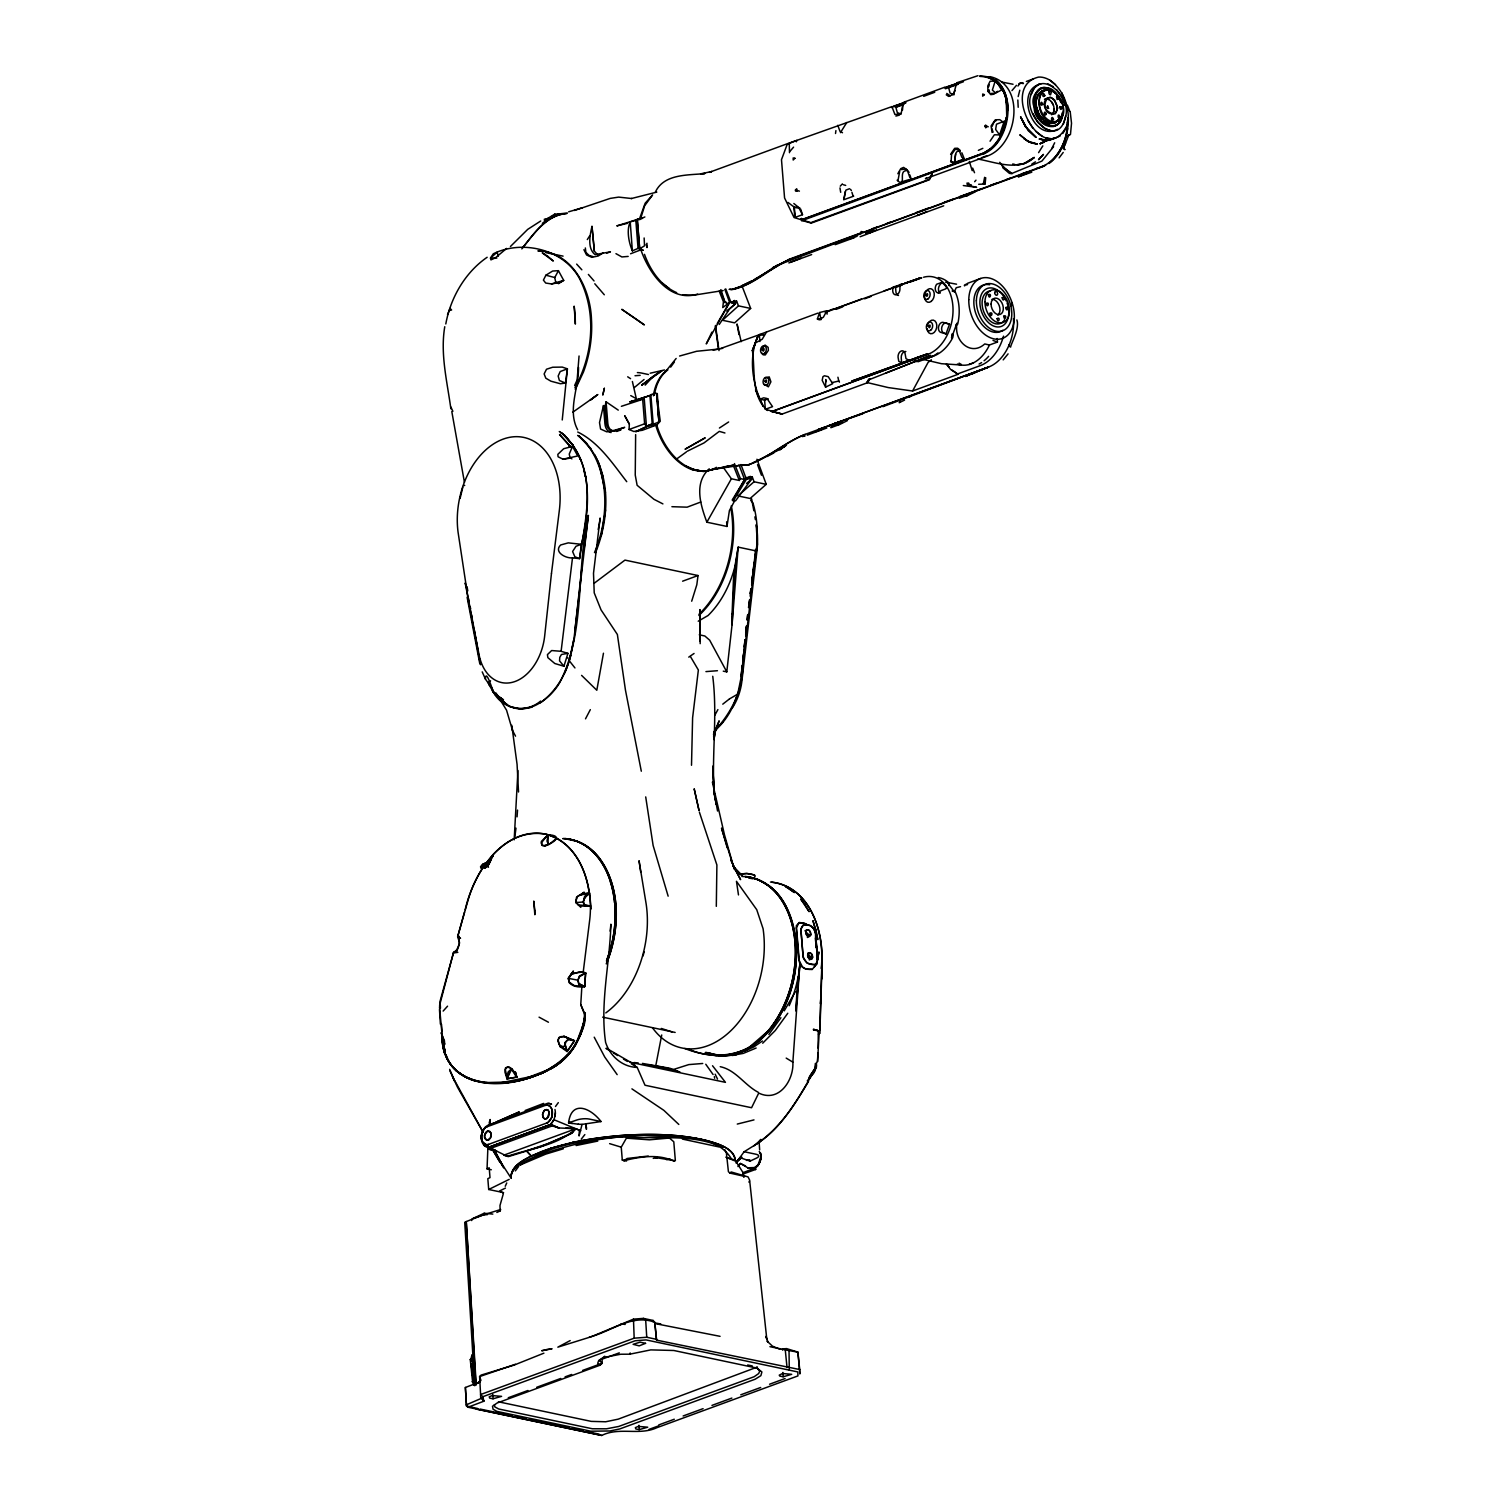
<?xml version="1.0" encoding="UTF-8"?>
<svg xmlns="http://www.w3.org/2000/svg" width="1511" height="1511" viewBox="0 0 1511 1511"><rect width="100%" height="100%" fill="white"/><g stroke="black" fill="none" stroke-linecap="round" stroke-linejoin="round"><path stroke-width="1.5" d="M452.884 411.294L450.864 406.988M984.983 126.074L985.701 127.849L986.985 126.338L985.588 125.073L984.983 126.074L988.251 126.754M1051.637 114.798C1056.793 110.171 1053.148 99.669 1046.424 98.801L1048.785 99.48M819.736 1030.804L821.965 960.75M821.833 978.958L821.965 962.658M1016.884 319.916C1020.001 328.756 1010.33 344.961 1010.651 347.096A5.137 3.532 -78.1 0 1 1008.725 344.735M700.027 610.992L700.084 641.306M517.933 770.534L514.174 839.852M465.161 909.792C473.491 872.999 502.615 826.781 546.226 834.223C581.622 844.271 593.577 887.467 589.724 919.727L583.246 971.875L585.645 973.008L584.663 986.664L574.142 985.55L569.099 981.999L568.457 979.015L571.668 973.613L583.246 971.875M716.308 906.336L716.894 864.991L699.404 812.219M979.978 76.419C1018.565 77.571 1013.012 141.505 982.83 153.385L802.341 219.662L801.019 218.982M717.555 811.029L714.023 791.594L712.776 766.096L714.193 793.804L716.271 804.551L714.023 791.594C711.775 753.158 717.593 714.703 712.739 676.286M635.64 434.62L635.243 475.058L637.113 485.277L653.961 499.31L662.913 503.9M727.452 310.907L735.423 303.73L736.575 301.067L738.482 305.864L750.665 308.433L741.882 285.636M809.103 1078.778L814.165 1072.413L816.412 1067.049L816.507 1062.365M822.23 958.937L819.831 1033.373L817.583 1030.313L813.39 1029.841L819.245 1031.088L817.545 1061.799M549.494 1069.391C570.459 1058.947 584.36 1035.96 585.286 1012.823C583.265 1034.827 571.8 1056.491 552.403 1067.975M595.447 552.78C610.841 515.742 611.917 464.972 579.563 436.509M1064.669 149.476L1063.385 147.549L1065.595 142.997M581.244 1030.634C566.908 1086.881 445.311 1111.265 442.421 1038.34M1064.896 149.683L1062.819 146.907M808.838 1077.796L815.147 1068.013L815.317 1063.498M579.28 1131.286L579.091 1135.951L582.075 1124.392L601.038 1121.54C590.215 1107.393 571.215 1100.027 568.589 1122.881L578.467 1124.26M802.077 219.511L801.321 218.453L802.077 219.511L984.926 152.517C1010.557 138.313 1018.131 87.279 986.589 76.645C998.828 79.195 1005.476 91.85 1006.723 103.428M1017.828 100.009L1018.187 107.281M511.02 1177.333C511.738 1162.79 529.436 1157.275 540.315 1152.005C566.852 1141.957 595.164 1137.651 623.325 1135.328C651.487 1133.628 680.12 1133.987 707.658 1140.805C717.895 1143.978 731.834 1147.151 735.101 1158.956M975.199 191.878L966.341 196.203M737.954 692.869L741.769 674.208L755.916 552.799L754.99 550.684L738.199 547.133L734.837 566.814L732.061 624.723L726.791 671.866L723.278 671.167M826.838 310.737L823.401 317.178L819.774 319.501L817.394 318.991L819.566 312.531L826.838 310.737L827.103 314.137M574.614 385.532L577.145 379.941L579.053 355.992M1062.497 112.645L1060.873 120.578A21.305 14.203 69.9 0 1 1053.394 126.527C1026.876 128.756 1027.801 68.845 1055.717 93.588M713.003 469.052A54.868 36.566 69.8 0 1 703.484 471.432L693.133 470.015A54.868 36.566 69.8 0 1 655.774 425.271L642.345 430.295L633.808 431.485L629.067 429.502L629.35 424.119L624.817 415.884L629.35 424.119M817.47 1061.459L817.942 1052.676M818.169 1048.294L818.263 1031.446M820.832 998.015L820.341 1003.417M631.334 1063.838L637.208 1067.408L645.008 1085.238L751.571 1107.733L758.73 1093.057C778.977 1102.992 794.012 1080.233 792.859 1062.139L799.886 964.075L795.844 1010.972L797.26 986.173L799.886 964.075M1050.183 162.149C1072.697 142.015 1076.21 98.744 1049.899 80.215A32.298 21.588 70.2 0 0 1038.624 77.08C996.996 86.92 1045.518 171.801 1067.314 124.639M442.289 1042.307C447.539 1089.771 505.921 1088.978 539.635 1074.113C554.254 1068.541 567.626 1058.833 575.445 1045.064C579.563 1036.112 587.42 1022.758 584.53 1014.297L580.753 1004.588L581.848 986.777M853.696 196.166L843.629 199.773L845.858 190.14L849.465 188.724M931.834 174.048L929.171 179.412L810.878 222.627L794.068 217.565L784.568 197.96L781.489 159.694L787.061 144.716L790.574 143.016M1006.723 116.026L1006.25 99.726M963.735 158.787L961.808 157.201L958.881 149.74L955.16 149.325L951.59 154.386L951.023 162.13C958.201 166.229 952.516 153.782 957.691 151.194L960.222 151.024M979.544 76.022C1019.849 75.644 1014.07 142.733 982.566 154.349M585.645 973.008L579.11 977.013L578.09 980.356L579.185 985.096L584.663 986.513L585.626 973.084L579.412 971.837L570.761 974.652L568.287 978.335L569.401 982.962C573.481 986.872 579.336 987.59 584.663 986.513L578.6 983.548L577.882 980.186L579.582 975.823L585.626 973.084M897.118 180.206L899.366 182.113C905.335 183.908 899.631 173.123 904.692 170.951L907.374 170.403L909.112 172.348M1062.592 112.418C1063.253 135.442 1033.77 125.035 1034.223 107.394C1027.48 91.151 1049.899 78.836 1057.662 96.326M517.045 816.865L517.536 810.104M445.802 323.958C450.524 297.818 465.048 272.471 487.146 257.267M932.136 174.011L929.435 179.752L811.275 223.118L801.397 220.304M820.624 1003.682L821.115 997.732M747.208 620.114L747.699 614.524M1067.125 129.587L1067.786 117.877M460.099 498.366L462.763 487.449M743.676 653.734L741.769 674.208L745.187 639.776M746.698 625.724L745.697 636.301M605.552 509.981L601.208 536.159M902.501 110.095L903.049 102.88L901.444 112.248M985.72 177.731L985.248 182.585L983.397 183.568L984.643 177.297M745.66 635.206L746.566 626.007M487.977 1145.206L487.052 1168.853L491.302 1169.76M562.243 419.982L567.399 368.835L562.262 367.097L552.686 367.23L546.51 369.232L544.13 373.935L545.811 378.184L550.892 381.188L560.392 383.737L565.454 383.076L567.399 368.835L560.203 371.555L558.163 376.031L559.391 380.508L565.454 383.076M744.3 646.897L744.999 640.078M745.678 633.241L746.132 628.689M745.263 640.57L744.677 646.481A190.367 40.344 -85.2 0 1 744.092 651.827M743.374 658.192C741.504 665.501 748.077 694.474 713.683 732.08M574.879 630.465L582.302 563.641M742.26 665.199L741.013 676.72L742.411 665.992M742.751 660.59L743.506 653.677M744.243 646.765L744.98 639.871M745.735 632.958L746.472 626.045M735.989 1162.96L744.13 1151.741L755.217 1144.866C783.17 1126.715 799.753 1096.608 815.468 1068.22M572.499 557.88L579.601 558.636L581.376 544.3L568.249 542.865L560.619 544.999C553.404 552.119 566.002 558.579 572.499 557.88L561.11 651.298L567.947 653.375L563.924 666.238L554.783 663.499L547.87 657.644L547.416 654.622L551.647 650.542L561.11 651.298M555.009 1116.195L555.387 1112.814M747.133 619.756L747.624 615.298M444.763 326.716C440.117 354.178 447.218 381.66 450.864 408.782M897.95 180.772L899.687 171.498M968.343 374.879L965.359 376.409L988.515 367.06A40.023 27.538 -78.1 0 0 1013.447 318.575M975.539 372.235L972.555 373.765M578.505 367.267C578.883 387.685 567.211 410.331 577.655 429.747M573.632 640.494L571.29 652.714M749.494 599.905L748.568 607.611L749.532 600.811M750.268 593.785L750.835 589.196M751.685 582.283L752.554 575.37M753.12 570.761L753.97 563.849M754.82 556.936L755.916 551.968L754.31 564.17L757.408 544.64L756.199 524.544M491.755 687.826L494.758 694.21A35.565 18.944 -20.2 0 0 495.57 694.871M574.954 667.938L569.231 660.704L573.972 638.794L588.365 515.515C575.71 570.176 586.06 631.145 559.92 682.216C549.513 700.764 522.844 719.16 503.541 702.105M514.817 837.151L515.969 828.141M475.889 1384.888L466.257 1221.568L464.727 1222.342L474.737 1385.757M584.058 549.513L588.365 515.515M580.828 907.337L575.823 902.596L576.522 897.194L584.266 892.208L580.205 895.098L589.592 893.114L591.16 908.923M594.031 583.359L624.968 560.109L698.025 575.54L696.817 584.738L691.698 601.208M750.344 593.275L750.948 588.837M750.136 596.241L751.061 589.384M751.666 584.814L755.387 552.327M752.119 579.941L755.916 552.799M950.608 161.243L954.555 162.414L955.689 154.141M1067.635 128.586C1066.01 141.921 1060.08 155.425 1049.012 163.509M471.186 1360.146L471.885 1355.14L471.186 1360.146L470.261 1359.522L473.113 1358.427L473.793 1367.323M761.034 1156.312L757.691 1166.001M652.922 1321.577L653.092 1320.444L643.384 1318.385L633.468 1319.141L591.179 1336.763L557.842 1347.17L570.195 1340.578M844.139 198.848L845.197 191.651M1018.187 96.553L1019.793 90.226M590.253 905.977L578.203 904.881L575.842 900.972L577.542 896.533C580.847 893.435 596.599 890.81 584.644 896.25L583.548 901.954L584.606 904.862L590.612 905.958M709.245 468.826C693.511 483.029 700.632 505.297 706.865 522.202L726.98 526.451L729.416 510.529L734.535 501.066L732.665 500.67L744.602 479.516L738.955 464.821M713.947 739.578L715.704 728.604L713.759 734.724M714.004 739.313L715.704 728.604M1036.319 100.425L1039.474 92.889L1043.572 90.226L1046.991 90.301M1062.554 113.514L1061.855 117.745L1058.021 124.015A20.304 13.542 69.9 0 1 1051.146 126.112L1041.816 121.126L1035.847 111.304A19.889 13.259 69.8 0 1 1034.147 100.803C1040.645 63.481 1082.801 115.743 1053.469 122.504C1033.448 122.013 1034.827 77.722 1055.377 93.21M584.53 1014.297L583.888 1022.588L575.748 1044.705M646.16 244.404L647.01 247.577L646.954 243.233M603.456 653.224L596.807 690.244L581.584 675.379M569.118 447.086L569.383 445.688L559.561 434.507L570.818 446.746L569.383 445.688M711.889 332.156L706.26 343.922L729.794 302.238L722.768 307.545L723.429 301.747L719.179 291.094M815.6 935.951L817.47 959.239L818.962 951.968L816.62 964.528L814.618 964.792L807.308 963.244L803.229 957.691L800.887 929.208L803.663 924.581L810.217 925.525L813.768 928.623L815.543 933.269L817.659 959.731M1031.201 94.268C1021.908 115.535 1058.644 151.308 1065.746 115.988C1071.205 97.025 1040.569 67.598 1031.201 94.268L1034.317 87.657L1039.606 83.766M815.732 1065.104L815.071 1068.636L810.727 1075.379M807.271 1080.913L814.24 1071.941L816.45 1065.255M655.906 1065.009L661.724 1034.978M515.704 1072.413L516.611 1077.154L507.28 1078.835L509.641 1070.732L512.002 1069.165M1053.847 111.436L1054.017 109.151M439.55 1005.514L453.489 952.61L457.455 949.286A6.497 1.757 -74.8 0 0 459.514 942.354L457.644 936.858L464.481 912.096M818.716 1033.411L819.245 1031.088M617.583 429.955L624.685 427.349L614.335 430.295A10.294 7.083 -78.1 0 1 606.345 423.118L605.004 406.459L606.081 401.813L618.263 410.123M606.591 253.262L610.444 251.827L595.013 254.622C587.099 248.144 589.97 235.149 591.991 226.386L594.352 251.204L598.11 255.265M605.004 406.459L603.456 405.59L599.508 422.608L600.566 429.03L606.723 431.825L620.927 429.898L616.639 431.466M543.903 1353.157L513.948 1365.151L481.102 1375.086L479.61 1376.578L480.592 1394.54L482.84 1396.693L635.206 1340.748L646.085 1339.917L789.29 1370.137L789.025 1350.607L769.93 1346.679M644.139 237.982L644.536 245.821L640.06 248.541L643.233 250.354L639.644 248.257L637.264 219.227L642.439 218.396M861.969 231.863L861.346 233.582L781.47 263.726L789.951 259.382L1045.688 165.171M489.356 859.646L493.285 855.698C490.773 858.437 488.733 869.108 484.219 867.106L485.107 864.386L488.525 867.106M503.333 1193.69L499.99 1205.495L500.103 1210.953L496.855 1212.464M812.125 954.65L809.31 959.957L812.578 957.577L812.125 954.65L810.028 952.685L808.026 953.271L807.686 956.614L811.577 959.372M569.647 658.928L570.818 655.226C566.304 674.019 556.218 691.358 540.315 702.804M489.13 1123.202L490.131 1119.519L490.32 1123.901M1048.558 108.395L1047.69 105.694L1046.934 107.168L1048.558 108.395L1047.312 107.3M471.696 1220.567L472.206 1218.754L483.35 1214.882L500.651 1209.518L500.103 1210.953M991.971 126.565L994.219 121.617L996.221 120.559M1063.291 124.242L1065.746 115.988M567.475 665.784L567.947 664.198M954.442 291.529L956.217 287.713L960.524 286.656M988.628 86.826L989.289 84.767M808.498 929.888L804.966 930.7L808.347 934.516L807.403 937.481L810.765 934.856L810.198 931.626L808.498 929.888L806.477 930.077L805.741 932.381L806.798 935.517L809.14 936.574M868.372 232.316L867.881 233.827L860.118 236.736M581.017 906.052L590.064 905.901L585.059 905.561L582.849 902.029L585.985 895.853L589.573 893.133L584.02 898.554M1046.179 90.339C1023.967 91.85 1042.363 136.406 1058.72 119.633L1055.207 122.637L1056.17 122.315C1044.535 127.132 1035.413 112.248 1036.282 101.974M835.904 130.607L835.526 133.497M482.103 866.332L482.859 864.141L488.884 861.893M566.965 667.352L564.755 672.886M1063.366 148.758L1068.9 134.762L1067.635 136.028L1070.468 134.517L1071.526 123.26L1070.241 112.022M492.529 690.999L492.378 690.584M713.57 736.291L719.16 720.841L714.269 732.382M754.046 279.629L789.025 259.306L860.647 232.996L861.213 231.429M607.025 959.239C613.863 941.259 616.45 921.672 614.675 902.539M946.018 333.874L949.494 324.279L946.679 323.165A5.137 3.532 -78.1 0 0 941.92 326.773A5.137 3.532 -78.1 0 0 943.771 332.987L946.018 333.874L940.597 332.326A5.137 3.532 -78.1 0 1 938.747 326.093A5.137 3.532 -78.1 0 1 943.525 322.485L949.494 324.279M511.832 1068.881L506.997 1078.797L516.875 1077.041L515.213 1071.79M950.608 154.273L954.669 148.324L957.596 148.229L959.995 150.156M619.302 1352.855L602.039 1359.182L602.247 1363.224L600.056 1365.207L597.695 1363.319L598.772 1360.391L603.89 1357.464L620.738 1354.234L629.728 1354.196L630.181 1352.968M761.393 349.834L765.019 345.037L768.136 347.36L768.381 350.363L765.284 354.953L763.112 354.802L761.638 352.837M796.335 141.807L796.883 140.372L789.271 143.243L789.497 152.687M736.839 696.042L737.821 693.303L734.063 703.786A63.764 43.857 -78.1 0 1 716.441 729.171M510.888 1175.615C514.628 1163.017 529.511 1160.372 539.805 1155.103C566.795 1145.451 595.051 1138.708 623.684 1136.65C656.945 1140.012 691.131 1132.721 722.938 1147.529M449.183 310.586L450.07 308.395L451.619 310.001L449.183 310.586L447.539 314.628M897.836 173.708L900.764 168.646L903.597 167.381L907.204 169.912L909.811 177.391M999.564 134.913L1004.229 121.277L996.486 124.185L995.636 129.417L999.564 134.913L994.37 134.781L990.045 141.203M846.802 122.485L840.437 132.647M606.497 963.281C620.152 929.586 621.248 887.259 598.602 857.134A87.619 60.251 -78.2 0 0 577.92 841.57M955.16 90.566L952.893 94.589M547.737 834.695L541.316 843.006L542.827 845.612C549.683 845.782 566.209 835.545 548.172 834.79L541.297 841.457L541.807 845.272L544.885 845.914L548.984 844.479L556.841 838.208L547.737 834.695A90.528 62.272 -78.1 0 0 492.832 854.867L488.733 863.99L484.937 867.994M473.396 1218.282L484.181 1213.257L492.832 1214.088M779.978 449.39L752.705 462.952M505.241 1186.267L506.752 1182.962M997.562 91.302L993.785 94.23L990.725 94.645L987.986 91.34L987.741 86.014L990.121 81.216L995.182 81.084L992.368 90.093L995.73 93.021L1001.604 89.98L997.638 83.483M633.468 1319.141L634.167 1338.179L480.592 1394.54L480.649 1397.335L483.898 1401.207L467.976 1407.232L466.502 1405.986L465.369 1387.476L479.61 1382.036L480.932 1380.374L479.61 1376.578L515.402 1364.263M1051.637 148.796L1054.678 142.771M800.622 209.009L802.492 214.713L795.447 217.263L794.219 207.12L787.968 202.436M545.905 275.21L543.412 280.121L545.698 283.048L551.496 283.936L559.108 282.614L563.716 280.404L558.428 270.677L552.629 271.036L545.905 275.21L554.764 277.552L555.614 281.839L558.541 283.652L563.716 280.404L551.496 283.936M795.447 190.008L796.694 188.762L797.034 191.236L795.56 191.085L795.447 190.008L799.413 191.142M1042.836 145.868L1038.586 152.649M488.129 864.972L491.094 859.173M476.229 1384.794L466.257 1221.568L483.35 1214.882L484.181 1213.257M585.512 718.839L590.329 709.641M463.518 485.503L464.708 485.428M575.294 389.517L583.454 372.008A90.528 62.272 -78.1 0 0 591.462 319.35C590.518 289.13 572.612 251.978 538.407 250.92M554.764 277.552L558.428 270.677M862.328 231.825L860.647 232.996M714.892 715.156L717.895 709.603M574.917 387.779C592.954 355.255 596.845 313.344 579.997 279.535C564.68 249.372 522.428 239.342 493.304 253.81L490.508 258.06L490.924 259.892L495.381 257.852L506.638 248.408M1053.583 146.68L1041.929 161.073L1011.992 173.387L1004.588 168.307L999.734 162.3M572.499 446.406L563.716 448.71L557.823 454.358L558.069 456.775L562.98 459.193L577.75 455.963L572.499 446.406L569.25 454.055L569.911 457.229L571.895 458.891M833.562 308.848L826.404 311.606M1059.457 117.877L1057.549 120.823M501.935 699.253L495.287 694.72M814.297 967.116L816.242 963.602M748.908 1182.131L749.513 1181.073M574.501 1045.499L580.545 1034.619L585.305 1014.995L580.753 1004.588M706.865 522.202L731.381 478.779L723.372 467.485M1017.961 86.051L1018.943 84.71M713.456 734.308L717.763 726.791M674.227 1161.298C658.532 1153.724 640.324 1156.576 623.986 1160.712L622.286 1160.032L621.248 1147.17L626.404 1138.161L649.39 1139.823L669.449 1138.029L673.793 1141.787L675.36 1160.731L655.661 1157.615M795.315 991.783L784.19 1010.878M717.291 323.448L729.549 302.257L736.575 301.067M946.472 364.208L950.57 369.402L958.125 374.275L912.568 391.009L888.166 387.553L866.898 382.491L869.089 378.713M869.958 378.77L867.692 382.642L782.15 414.052L771.158 411.351M912.568 391.009L928.037 362.508L931.343 359.788M731.381 478.779L739.295 480.46L740.371 478.628L734.44 463.575M756.935 459.25L766.247 484.332L754.065 481.763L752.195 476.721L745.83 477.703L732.174 500.065L733.647 500.368L746.661 478.817M728.68 310.341L719.236 324.449M1062.8 133.516L1066.124 128.038M488.487 1147.472L550.722 1124.675L553.876 1119.689L580.753 1130.776L575.842 1128.736L558.919 1127.962L549.23 1124.939L488.487 1147.472L488.544 1149.172L496.024 1150.759L492.265 1149.115M808.498 1081.517C794.427 1104.749 779.846 1129.284 756.293 1144.167L760.826 1139.407L759.183 1143.015L759.655 1149.814M1063.215 152.441L1059.098 157.881M587.307 239.569L589.857 235.622M780.904 1017.715L768.872 1034.431M720.917 289.64L725.167 302.861L720.218 290.509M866.898 382.491L868.598 379.903L930.644 355.368L886.032 372.971M567.135 1051.562L574.463 1040.682L563.924 1036.206L558.9 1037.528L557.918 1041.173L560.147 1046.67L567.135 1051.562L564.736 1042.722L568.835 1039.02L574.463 1040.682M567.362 1051.127L574.388 1040.89L566.172 1037.264L561.167 1036.546L559.127 1037.698L558.145 1039.795L559.278 1044.554L567.362 1051.127L564.982 1045.253L565.813 1041.834L567.909 1039.53L574.388 1040.89M1011.973 90.584L1016.469 85.315M911.227 178.997L901.765 181.792M810.312 1075.511L814.882 1069.033M747.775 478.118L746.925 478.855L749.229 477.193L751.609 479.081L735.611 500.783L733.647 500.368M670.676 367.116L674.416 361.941M555.5 1106.505L558.315 1102.633M787.779 1013.258L775.294 1030.483L762.696 1043.194M995.485 144.735L999.64 139.031M570.761 974.652L573.406 971.025L568.287 978.335L577.882 980.186M515.345 1170.893L518.764 1166.284M832.353 425.724L830.861 427.689L838.303 424.969L831.673 424.648L817.942 429.691L824.175 427.424M900.443 401.114L899.215 402.7L904.579 400.075M766.53 331.986L762.186 339.276L755.557 342.846L752.384 350.552C755.424 370.006 750.665 396.373 767.626 410.501M847.444 420.587L839.002 424.837L832.542 424.327L837.415 422.551M640.834 399.433L629.974 401.869L650.977 395.296M521.824 248.899C533.44 234.602 545.358 216.149 565.265 213.637M655.377 192.048C664.028 173.708 687.581 175.352 704.825 173.576L700.613 173.859L711.738 171.517L709.226 172.367L789.063 143.092M621.399 406.308L642.666 399.338L644.12 397.469M581.225 1139.2L584.851 1134.591M738.01 1166.586L740.466 1163.489L747.756 1167.795L755.613 1169.457L755.462 1167.531L747.756 1167.795M522.579 247.766C534.006 233.676 546.585 214.392 566.682 213.655M816.771 963.735L812.163 969.552L805.533 968.967L801.623 966.436L799.413 962.167L796.316 925.771L799.243 922.447L806.534 923.863M664.67 372.669L676.154 358.466M763.508 334.724L759.334 334.705L757.672 336.764L752.384 350.552L757.672 336.764C748.134 358.447 752.667 385.645 763.263 406.365L755.538 389.838L760.071 399.15L764.604 400.113L768.211 398.791M941.882 282.425L936.726 284.2A5.137 3.532 -78.1 0 0 935.347 289.734A5.137 3.532 -78.1 0 0 938.331 292.87C942.486 287.581 952.119 291.151 941.882 282.425L939.899 284.861A5.137 3.532 -78.1 0 0 940.163 293.153M485.503 864.405L492.832 854.867M1011.067 306.166L1012.106 303.22M1003.172 359.882L1008.083 353.876M455.529 951.609L457.455 949.286M818.509 1034.412L819.642 1033.052M901.387 112.626L899.215 115.176L895.872 116.064M974.652 181.698L975.974 180.168M790.121 151.157L793.577 147.134M492.51 1149.059L507.299 1156.349C529.945 1148.511 557.842 1145.584 575.804 1128.755L565.888 1128.037M738.388 1165.888L740.447 1163.489L745.565 1165.963M1043.459 154.368L1038.51 159.713L1043.1 154.726M510.435 246.501L527.736 229.351L540.711 221.003M443.157 1011.067L447.558 1006.175M993.01 340.428L997.468 342.053L997.184 338.483M736.952 1161.128L740.957 1156.727M645.178 385.097L652.998 376.56L661.95 370.781L641.911 385.078L652.998 376.56M1037.528 95.155L1038.491 94.116M891.377 107.527L904.938 102.049M741.901 876.474A90.528 62.272 -78.1 0 1 793.955 933.477A90.528 62.272 -78.1 0 1 767.531 1031.484C747.303 1057.454 713.91 1060.174 684.766 1048.483M651.827 195.977L644.63 205.779L640.551 218.887L644.857 216.961M840.248 186.155L842.42 183.889M715.987 729.095L722.692 722.145M480.139 1380.695L477.457 1383.49L479.61 1382.036M918.254 214.638L917.479 215.431L927.15 211.446M767.531 1031.484L749.248 1047.274M1034.204 157.484L1023.004 164.095L1017.167 164.699L1024.892 163.415L1034.204 157.484C1019.113 171.933 995.428 162.168 977.711 158.995M944.394 87.827L958.276 83.048L947.208 86.769L948.511 86.996L950.022 93.021L954.102 94.777M558.9 1063.064L542.468 1073.074L527.245 1077.777L551.874 1068.296M567.607 1054.791C537.047 1089.167 446.538 1101.349 442.043 1039.266M556.161 1065.557L562.319 1060.382M510.189 1070.128L508.036 1072.149L506.997 1078.797L504.92 1072.036L505.581 1067.767L509.15 1066.936L513.022 1070.09L516.875 1077.041M652.62 194.9L645.14 203.248L639.361 219.227L630.219 221.909C626.347 230.125 628.822 242.629 632.372 250.864L638.076 248.39L640.891 249.825C648.842 272.811 669.543 302.842 697.666 294.078M726.791 311.077L735.423 303.73M734.932 303.635L731.267 303.031L734.592 300.462M738.482 305.864L722.466 320.275L734.648 322.844L750.665 308.433M755.727 1166.851L758.938 1163.98L760.732 1159.353L760.845 1154.48L759.24 1151.458M1047.066 140.334L1040.059 143.753L1047.633 139.314M749.229 477.193L750.249 476.305M751.099 477.684L752.195 476.721M746.604 483.463L751.609 479.081M754.065 481.763L737.954 495.91L750.117 498.479L766.247 484.332M736.801 1161.751L741.92 1157.256M688.752 657.134L694.059 653.47M724.864 1149.777L726.394 1152.95L728.415 1171.686L729.926 1173.084L731.192 1171.969L748.077 1176.918L749.607 1180.053L766.776 1338.916L765.85 1336.423L768.155 1342.335L767.059 1341.088L772.461 1346.15L779.827 1349.21M544.357 220.436L554.688 214.165L560.147 213.995M926.526 177.826L925.431 178.77L988.194 155.727C1018.131 143.734 1026.026 84.37 989.894 76.627M736.631 1161.959L741.24 1158.087M765.019 378.392L769.193 376.862L770.912 381.811L768.381 386.835L764.169 384.285M762.451 1040.985L753.762 1046.972L744.186 1051.222C792.727 1023.4 809.802 954.31 785.399 905.108A87.638 60.289 -78.1 0 0 770.194 886.598L757.823 879.44L745.414 876.701M520.483 1164.887C556.142 1140.371 602.058 1137.84 644.026 1135.422C671.753 1137.991 715.44 1131.569 731.532 1159.107M542.336 223.364L546.189 220.285M722.768 704.164L729.379 698.989M791.009 262.045L801.057 258.135M634.412 387.496L644.045 379.507M653.205 424.175L657.531 422.589A2.059 1.417 -78.1 0 0 658.815 420.096L656.756 394.56A2.059 1.417 -78.1 0 0 655.151 393.124L650.844 394.711L653.205 424.175L656.775 425.044A54.868 36.566 69.8 0 0 676.682 458.947L686.353 451.959M753.913 1145.867L759.145 1141.863M641.911 385.078L657.795 373.028M815.147 1068.013L816.412 1067.049M595.296 396.354L572.82 412.182M488.015 682.726L485.428 679.081C485.673 668.164 492.397 689.148 493.493 692.586L488.015 682.726L490.565 680.8M597.449 394.73L590.291 400.113L597.827 394.56M1055.415 137.577L1046.821 140.655L1039.322 139.031L1046.953 140.542L1054.074 138.54L1049.087 140.372L1039.322 139.031M623.986 1160.712L627.122 1158.484L648.257 1156.047M901.198 169.591L905.92 168.949M783.775 447.105L786.419 445.254M784.662 446.482L779.808 449.787L782.452 448.011M656.775 425.044L660.269 421.248L656.756 394.56L658.815 420.096L657.304 393.483M755.519 1169.438L755.33 1167.871L743.336 1172.555M719.406 428.029L728.642 421.966M1045.045 90.207C1030.143 98.649 1046.122 131.457 1060.798 118.765C1068.56 107.13 1057.058 84.333 1042.023 90.981M984.398 152.573L989.951 149.041M602.965 253.036L598.167 256.02L591.764 257.323L586.589 255L583.907 249.693M1057.549 129.266C1033.241 142.582 1013.768 89.602 1040.909 83.955M900.216 113.929L894.909 114.496L892.019 106.847M1031.881 164.019L1035.469 161.847M569.401 1134.345L572.726 1132.343M777.447 265.464C762.092 274.171 747.227 288.091 729.114 289.375M757.483 1366.983L618.169 1419.169L605.665 1421.775L591.235 1421.379L498.384 1401.792M470.261 1359.522L472.603 1381.942L475.682 1380.695L473.604 1380.053L472.206 1357.709L473.982 1358.408L471.016 1359.56M729.492 698.913L737.519 694.248M698.233 621.21L708.055 615.525A90.377 65.389 -82.5 0 0 734.837 566.814M558.919 1127.962L550.892 1124.373L488.506 1147.265L488.657 1149.191L496.515 1150.853M754.405 1168.135L755.462 1167.531M540.598 701.066C525.394 714.117 501.18 709.15 492.794 690.791L496.855 696.212L503.427 699.914L496.08 694.588A8.103 3.116 62 0 0 496.703 695.098L503.427 699.914L500.349 698.044M994.578 82.104L995.182 81.084M547.945 1070.204L539.295 1074.34M766.965 456.549L773.802 452.96M908.81 397.299L910.321 396.505M1026.366 81.462L1033.241 78.931M705.203 1052.714C721.163 1059.494 739.351 1055.585 753.177 1045.706M687.259 451.241L703.994 442.931L719.293 431.372L724.94 432.996M741.655 285.919L752.195 280.725M700.783 502.03L687.108 507.167L671.904 506.695M487.052 1168.853L489.205 1167.795L489.998 1177.617L487.826 1178.674L488.695 1189.497L503.616 1192.632M488.695 1189.497L509.188 1179.373M505.448 1188.08L499.555 1191.008L503.144 1192.935M716.441 467.333C703.295 475.587 686.731 468.788 676.682 458.947M779.034 264.519L786.419 260.912C767.909 270.129 752.025 286.051 731.192 289.791L729.926 289.243M825.573 387.156L832.712 383.662L828.198 376.655L824.439 375.767L822.947 376.673L822.192 380.356L825.573 387.156L825.78 379.544L825.988 381.773M604.778 1356.217L599.319 1360.58L602.247 1363.224L582.585 1370.439M520.37 1164.905L545.735 1154.121L563.339 1148.794M485.956 867.465L484.313 868.221L485.598 864.443L488.147 866.596M740.824 1157.898L749.985 1161.147L756.577 1158.068A9.5 2.89 -5.7 0 0 755.878 1154.215L744.13 1151.741M1054.659 138.464L1060.25 135.896M876.493 229.936L868.428 233.449L943.695 205.817M978.372 150.344L982.83 148.342M805.193 434.394C785.134 442.44 768.91 457.72 748.342 464.821L724.619 466.691M1044.384 142.185L1040.059 143.753M496.212 1122.069L519.066 1112.002L496.212 1122.069L548.021 1103.181L551.534 1104.144L548.927 1103.37M649.938 395.731L652.204 423.873L635.678 431.749L648.918 425.573L655.774 425.271M552.138 216.319L557.427 214.468M986.645 155.841L981.489 157.73M997.468 342.053L989.459 344.999A37.718 25.951 -78.1 0 1 973.008 363.056L969.042 364.51M756.142 1048.03L743.336 1053.375L735.366 1054.829M1044.479 99.254L1045.442 98.857M648.181 425.63L652.771 424.497L646.462 426.385L644.63 423.798L642.666 399.338M790.876 258.891L772.404 267.9L777.504 265.18L754.952 279.629L734.1 289.356M1031.805 172.178L1018.282 176.863L1028.066 172.84M734.044 288.922L739.767 286.674M472.15 1381.734L474.813 1380.676L473.604 1380.053M525.167 1110.509L543.639 1103.408M630.578 253.772L640.891 249.825M927.811 358.145L932.986 356.162L925.185 358.636L932.986 356.162A39.928 27.462 -78.1 0 0 937.972 352.913M589.347 1337.103C610.765 1331.852 631.806 1313.493 654.716 1322.257L656.567 1340.125L799.716 1369.552L799.848 1373.99L797.902 1352.118L786.589 1348.605L782.49 1348.926L782.566 1350.097M973.027 363.037L969.061 364.529A37.718 25.951 -78.1 0 1 957.388 364.019M825.252 312.418L920.992 277.722L909.792 281.518M831.673 424.648L828.104 425.97L842.288 420.757M810.028 952.685L808.158 953.365L810.142 956.803M759.334 334.705L720.709 348.474M967.38 283.388L980.62 278.477M835.186 308.66L861.383 299.084M742.147 465.01L748.058 464.859C768.343 457.72 784.398 442.647 804.23 434.734L988.515 367.06L965.359 376.409M790.744 142.563L892.113 106.544M904.145 102.106L945.017 87.109M894.928 106.884L905.977 102.824M923.693 96.326L934.742 92.265M950.23 86.58L963.508 81.707M896.741 106.865L903.616 104.089M945.414 88.752L958.068 84.352M897.175 106.828L903.767 104.429M954.631 163.018L964.509 159.392L961.846 152.762M801.642 220.776L984.794 153.253M871.601 228.935L878.382 226.574M887.014 223.269L891.584 221.739M915.647 212.768L928.849 207.914M944.262 202.247L953.214 199.112M959.674 196.6L981.829 188.611M990.479 185.286L997.222 182.944M1006.024 179.715L1010.425 178.09M1021.304 173.973L1028.028 171.631M1036.716 168.307C1056.926 163.622 1067.786 141.411 1067.295 122.051M1044.554 166.002L863.102 232.618L861.931 231.674M866.181 232.732L872.527 230.409M959.391 198.224L967.758 195.297M850.825 238.568L857.153 236.245M865.576 233.147L874.019 230.05M835.224 244.669L854.47 237.605M867.276 232.902L873.698 230.541M788.836 262.933L811.653 254.585M759.901 341.524L759.334 334.63L817.867 313.136M902.69 284.011L900.008 284.559L899.933 288.431A5.137 3.532 -78.1 0 1 896.741 294.664A5.137 3.532 -78.1 0 1 892.737 291.075L892.812 287.203L902.917 283.936M836.093 309.377L842.685 306.865M864.651 298.8L871.243 296.383M895.419 287.581L901.991 285.088M910.793 281.858L921.767 277.835M629.067 429.502L644.63 423.798M760.071 399.15L763.678 397.827L766.965 398.47L772.537 406.648L765.34 409.292L764.604 400.113M908.848 360.317L905.977 358.598L905.259 354.575A5.137 3.532 -78.1 0 0 901.274 350.986A5.137 3.532 -78.1 0 0 898.063 357.219L898.762 361.242L901.633 362.961L927.131 354.084L851.902 381.055L927.131 354.084L916.705 357.578M781.754 413.976L771.932 411.483L927.924 354.216M771.951 411.578L927.924 354.311A40.041 27.557 -78.1 0 0 952.95 307.035A40.041 27.557 -78.1 0 0 923.599 277.231M957.237 374.067L980.261 365.624A40.344 27.746 -78.1 0 0 1003.512 336.122M815.147 431.9L821.682 429.502M807.252 435.187L826.857 427.972M831.22 426.366L842.137 422.362M682.613 581.187L698.025 575.54M488.752 861.912L484.521 863.461A8.915 2.569 -4.6 0 0 482.67 866.407M489.545 862.479L483.577 864.67A10.426 3.003 -4.6 0 0 481.405 868.107M519.236 1113.758L488.45 1125.053A11.314 7.782 -78.1 0 0 481.386 1136.612A11.314 7.782 -78.1 0 0 487.09 1146.962M488.544 1149.172L551.043 1126.299L550.892 1124.373M569.118 1134.515L548.512 1143.449L526.451 1150.853L531.249 1155.972L550.59 1148.379L576.22 1141.749A110.246 31.674 -4.6 0 1 681.65 1136.159A125.847 36.17 -4.6 0 1 716.554 1143.525A110.246 31.674 -4.6 0 1 735.007 1159.315M742.619 1174.179L755.613 1169.457M508.282 1397.732L527.943 1390.498M536.688 1387.287L560.732 1378.466M565.095 1376.861L571.649 1374.462M600.056 1365.207L497.1 1403.02L492.51 1406.25L493.058 1409.234L496.911 1411.387L590.801 1431.2L610.01 1430.974L619.718 1428.953L755.103 1379.241L760.883 1375.652L761.884 1371.95L757.087 1368.116L673.83 1350.494L650.788 1349.89L629.728 1354.196M658.758 1424.93L674.284 1419.226M683.142 1415.977L703.087 1408.649M711.945 1405.4L731.891 1398.072M740.749 1394.804L760.694 1387.476M769.571 1384.227L785.078 1378.523M649.107 1429.349L658.72 1425.817M893.417 106.148L905.448 102.446M969.609 364.321L970.194 364.113M466.332 1404.833L481.877 1398.128L483.898 1401.207L482.84 1396.693M954.555 162.414L963.81 159.052M482.557 865.048L489.016 862.687M994.559 93.285L990.8 93.474M910.661 359.675L901.633 362.961L901.236 357.88A5.137 3.532 -78.1 0 1 905.845 351.515M1022.947 82.803L1019.151 83.709L1021.984 82.708M884.143 290.886L902.558 284.295M882.877 406.667L988.515 367.06L832.542 424.327L862.838 413.75M467.976 1407.232L601.718 1435.45C619.208 1426.724 639.399 1435.79 656.813 1427.725L797.921 1375.917L797.827 1371.95L789.29 1370.137M904.598 283.558L920.992 277.722L904.73 283.312L908.073 282.123M832.542 424.327L833.845 423.873M568.589 1122.881L576.541 1120.085A9.5 2.89 -5.7 0 1 589.29 1119.065L601.038 1121.54M1019.151 83.709L1022.229 82.633M542.468 1073.074C514.514 1083.538 476.513 1091.622 453.168 1067.54M670.978 1070.279L688.789 1064.594L702.709 1063.48M647.728 396.241L650.429 395.334L644.139 397.45L646.462 426.385L652.204 423.873M493.039 1123.542L495.079 1122.862M574.444 210.482L610.217 198.394L618.679 197.11L631.862 198.545M494.739 1122.937L488.45 1125.053L490.754 1124.297M645.065 397.147L629.974 401.869M656.813 192.105L631.334 198.545M636.414 219.756L616.809 225.894L627.499 223.326M568.646 211.823L582.472 207.725M550.59 1148.379L574.784 1142.052M679.591 356.029L696.59 351.289L718.159 349.098M938.331 292.87L939.729 292.492M802.077 436.509L804.268 435.905M519.595 1079.779L517.706 1080.214M544.734 845.82L546.944 845.216M966.039 284.956L967.569 284.54M534.894 1075.756L499.744 1083.028L485.522 1082.669L505.996 1082.537A59.382 40.835 -78.1 0 0 510.359 1081.933L514.344 1080.969M737.274 1124.071L753.989 1119.897M832.108 382.585L838.775 381.036L839.455 382.151M650.164 373.217L664.557 369.949M544.224 219.284L549.607 218.132M706.902 470.846L734.082 464.991L711.851 469.581L737.897 465.671M576.088 1145.527L597.77 1141.069M557.956 214.033L567.362 212.975M802.7 436.471L805.061 435.98M746.51 1160.429L749.702 1159.768L749.985 1161.147M977.9 75.701L956.709 82.803L953.649 94.154L948.738 96.44L946.245 94.815M713.135 350.155L722.711 348.304M717.442 670.714L705.939 671.602M653.262 1158.37L657.644 1157.577M759.334 334.63L763.149 334.649M901.142 114.175L897.307 112.588L895.532 106.072M969.514 184.134L967.116 184.493L971.365 184.909M531.929 707.242L520.313 708.98L509.226 706.374L499.877 698.705M562.98 459.193L569.005 458.343M723.165 290.546L693.096 295.287L682.594 294.739M666.294 1159.598L670.261 1159.069M731.928 1055.49L736.103 1054.98M739.521 874.321L746.793 873.415L754.442 875.001M818.339 319.614L819.887 319.463M560.147 1046.67L565.001 1046.179M966.851 183.19L968.702 183.039M747.454 465.067L749.097 464.935M628.179 256.417L621.871 256.946L615.959 253.659M575.823 902.596L582.849 902.029M493.02 1398.789L501.595 1396.353L492.152 1395.578L489.243 1396.806L489.677 1398.128L493.02 1398.789L492.813 1394.483M783.132 1376.767L791.707 1374.33L782.49 1373.499L779.242 1375.161L779.789 1376.105L783.132 1376.767L782.906 1372.441M639.153 1429.633L647.728 1427.196L638.284 1426.403L635.357 1427.631L635.81 1428.953L639.153 1429.633L638.926 1425.307M751.137 478.968L746.944 478.836M634.167 1338.179L646.746 1337.254L656.511 1339.332M635.017 375.729L640.173 375.351M483.35 1214.882L487.486 1214.617M508.716 1082.235L485.522 1082.669M729.209 1054.905L719.16 1055.396L709.414 1053.62A90.528 62.272 -78.1 0 1 705.675 1052.298M978.656 184.285L985.304 184.059M983.397 183.568L985.342 183.53M567.947 653.375L561.45 654.49L559.769 657.398L559.561 660.874L563.924 666.238M794.219 207.12L799.791 207.781L794.03 207.498M496.855 258.06L490.508 258.06L497.081 252.224L498.347 256.114M747.888 1167.833L755.33 1167.871M1012.143 173.689L1009.442 173.387L1002.813 167.759M537.973 250.902L542.506 251.015M582.075 1124.392L578.165 1124.222M703.484 471.432L693.133 470.015M545.773 252.62L563.093 256.133M961.147 365.001L941.447 363.698L921.899 359.07M689.092 1049.427C720.596 1062.592 753.215 1053.941 772.272 1025.591C791.103 999.338 798.866 965.548 794.03 933.685A87.638 60.289 -78.1 0 0 783.888 903.842C775.955 889.545 761.96 878.269 745.357 876.418M634.034 1062.554L638.209 1062.932M914.608 359.977L918.102 361.733L933.798 355.973A40.495 27.859 -78.1 0 0 952.459 338.181A3.438 2.361 -78.1 0 0 952.742 334.365M729.926 1173.084L744.866 1176.465M1022.003 83.407L1023.438 83.558M1037.113 144.036L1028.538 141.807L1019.812 134.781L1027.612 141.109L1037.113 144.036L1031.22 142.922L1023.702 138.578M693.983 469.619L701.671 471.073L693.983 469.619L686.258 466.181M963.319 185.532L976.616 187.345L970.024 185.815M565.284 838.737L577.92 841.551M642.383 1063.404L669.902 1068.258L680.139 1072.187M808.347 934.516L810.765 934.856M950.211 95.797L946.755 93.418M639.852 219.624L637.264 219.227L639.644 248.257M566.644 657.757L568.098 657.984M817.394 318.991L820.945 319.558L820.87 318.141M770.459 882.046C810.803 886.201 825.384 933.93 821.398 968.664L821.871 959.277A90.528 62.272 -78.1 0 0 771.762 882.216M655.528 1066.634L672.414 1070.034M489.772 684.521L488.771 684.105L489.602 685.56M723.429 1056.265L707.167 1052.638A90.528 62.272 -78.1 0 0 792.614 983.548A90.528 62.272 -78.1 0 0 750.533 877.419M789.025 1350.607L797.902 1352.118L799.716 1369.552M660.817 1323.957L654.886 1322.918L656.567 1340.125M915.609 361.412L916.591 361.582L915.59 360.166M1045.669 137.747L1051.373 138.785M1001.623 82.028L1013.05 84.257M945.603 282.16L956.557 284.2M682.405 1139.086L718.802 1146.887M621.134 1323.674L625.157 1324.467M720.067 1336.328L655.132 1323.598M699.253 634.809L704.825 635.98L709.679 640.192L726.791 671.866M842.496 132.741L839.984 131.306L837.774 125.319M648.446 374.52L641.684 373.085A13.712 3.947 -4.6 0 0 637.378 372.575M740.371 478.628L744.602 479.516M602.643 1017.149L675.153 1032.447M630.163 1062.252L725.45 1082.348L712.531 1065.746M637.208 1067.408C622.343 1067.03 610.066 1056.151 605.609 1042.382C599.848 1003.417 609.858 963.338 610.878 924.203A90.528 62.272 -78.1 0 1 610.104 931.135M747.681 1364.981L752.27 1365.944M480.082 1409.045L512.135 1415.807M516.724 1416.77L525.885 1418.697M530.455 1419.66L569.364 1427.876M573.953 1428.839L583.114 1430.766M587.685 1431.729L599.13 1434.147M476.154 1409.083L601.718 1435.45M715.421 1055.018L706.468 1052.544M1012.729 163.962L1014.75 164.435M477.797 1408.554L466.502 1405.986L465.369 1387.476M989.422 345.018L984.738 343.941C971.441 356.143 955.349 342.147 956.652 326.64M622.286 1160.032L626.536 1161.015M720.237 1066.69C735.895 1069.996 744.753 1085.332 758.239 1092.283M782.15 414.052L765.34 409.292M815.827 1030.37L813.428 1029.218L819.359 1031.106M672.017 1031.919L661.327 1028.443M693.492 469.43L694.456 469.694M727.754 1157.974L735.045 1160.07M843.327 184.72L845.707 185.419M592.879 256.568L589.026 255.416L585.89 252.375L585.324 247.955M609.613 1143.638L621.248 1147.17M584.663 986.664L578.637 983.604M707.771 1052.638L716.214 1055.585M1051.429 130.89L1044.743 128.529L1037.849 122.334L1033.033 113.797M475.549 1081.045C461.856 1077.286 449.522 1067.654 445.311 1053.715M757.2 879.648L758.786 880.271M550.722 1124.675L558.787 1127.924M577.731 432.014C598.979 442.459 612.616 463.518 626.744 481.688M676.682 292.662C660.741 285.768 650.24 270.205 644.479 254.339M733.609 301.369L735.46 302.2M988.723 77.099L999.149 84.087L1003.757 91.415M457.644 936.858L460.553 938.274M441.344 1033.071L443.932 1039.87L443.252 1047.539L439.493 1006.723M793.842 203.494L798.677 207.441L802.492 214.713M1047.576 83.691L1053.299 86.731M539.068 1017.167L548.436 1022.229M630.729 395.599L636.301 398.621L632.391 381.509M1011.048 173.425L1001.699 165.436M562.545 433.676L573.406 445.802M563.924 1036.206L567.192 1038.076M606.553 1048.313L634.62 1064.613L635.187 1067.144M568.665 1121.578L572.046 1123.598M484.068 1145.432L486.296 1146.755M786.192 1058.097L792.859 1062.139M1003.512 122.467L999.848 119.671L995.315 119.785L991.084 125.961L992.066 132.42M605.93 1048.407L609.84 1050.787M613.749 1053.148L617.659 1055.528M623.533 1059.098L627.443 1061.459M559.278 431.523L563.225 434.054L561.034 432.656M725.809 1157.143L735.895 1161.298L743.242 1172.952L743.828 1177.333M627.688 376.806L630.578 378.675M631.919 1088.864L663.801 1110.302L678.817 1124.448M643.384 1318.385L645.669 1319.896L646.746 1337.254M560.487 432.297C593.332 458.815 590.518 507.167 581.376 544.3L575.993 546.283L572.593 551.515L574.86 556.766L579.601 558.636C585.059 520.483 597.015 477.552 571.592 443.63M554.688 214.165L555.67 214.808M503.692 701.973L505.26 703.068M952.006 370.101L956.595 373.236M1035.866 137.237L1028.179 130.588L1020.605 116.895L1025.497 126.716L1035.866 137.237L1025.497 126.716L1020.605 116.895M455.925 1070.6L460.534 1073.83M869.656 232.883L868.164 231.674M756.463 1367.398L759.75 1371.025L758.673 1373.556L754.178 1376.71L618.717 1426.46L606.515 1428.802L592.35 1428.764L498.687 1408.989L494.852 1406.911L494.361 1404.796M740.881 874.378L737.217 871.696L742.184 875.587L734.082 867.125L736.726 871.941L732.797 864.311L734.214 868.957L724.449 834.714L712.38 782.131M526.451 1150.853L531.249 1155.972C523.052 1160.712 509.717 1166.756 511.247 1178.372L500.368 1161.543M1035.583 131.193L1042.099 136.16M662.611 283.369L669.127 288.393M473.113 1358.427L472.206 1357.709L474.322 1379.883M1049.899 80.215L1055.566 84.692M578.562 435.697L590.877 448.578M1041.495 117.99L1043.024 119.275L1040.947 116.781M505.977 703.654L507.318 704.806M741.183 874.793L734.422 868.882L737.425 871.941L732.967 865.406L740.598 879.666L730.776 860.25M578.505 435.81L586.627 443.12M995.503 79.649C1004.569 86.92 1008.007 99.027 1007.837 110.284M466.03 585.512L465.161 582.982L468.127 598.186M569.08 440.645L564.056 434.677L573.198 445.405M725.771 301.917L727.377 303.635M594.786 283.747L604.306 294.777M576.654 264.104L581.848 269.808M946.49 364L949.248 367.041M653.092 1320.444L654.716 1322.257M452.507 1066.86L451.373 1065.274M588.383 274.435L594.05 280.952M494.286 1149.928L504.164 1168.343M1051.392 101.766L1053.167 104.882M495.702 692.775L498.12 695.985M850.466 189.309L851.373 190.518M705.769 1064.254L713.116 1074.567M617.168 1074.642L604.74 1057.02L594.22 1037.188M1056.51 89.565L1061.742 97.044L1064.896 105.468M1067.408 105.184L1069.864 111.436M1027.763 120.219L1032.693 127.944M448.521 1060.798L451.94 1066.162M493.039 1150.343L503.276 1167.21M498.46 696.987L506.563 710.208L512.512 730.455L515.534 736.178M492.038 1148.757L499.839 1162.167M1058.153 96.95L1059.154 98.668M579.752 458.041L580.81 459.93A56.606 38.927 -78.1 0 1 578.392 455.321L577.145 452.941L577.863 454.244M1037.169 110.057L1038.208 111.908L1036.924 108.131M993.086 132.137L991.839 128.681M483.237 1132.438L454.547 1080.327M482.613 1131.267L457.55 1087.297L450.051 1071.091M516.611 1077.154L510.831 1068.164L507.318 1067.03L505.26 1069.335L507.28 1078.835M495.419 1152.024L502.899 1166.076M594.654 454.679L596.259 457.795A69.997 48.144 -78.1 0 1 599.659 465.804L605.42 492.662M715.156 1074.189L717.536 1079.062M1061.855 92.813L1067.994 110.133M1058.739 97.818L1060.892 102.616M482.217 671.885L485.428 679.081M754.99 550.684L756.501 548.172A90.528 62.272 -78.1 0 0 752.856 502.729L750.759 500.443L751.571 498.8L753.857 510.775M452.431 1076.455L454.433 1081.007M449.636 1069.354L453.753 1078.816M445.915 1054.64L447.653 1058.739M548.342 844.328L546.982 841.079L548.191 834.79L548.021 843.497M972.668 168.08L974.519 172.707M733.477 465.709L739.295 480.46M725.752 288.903L730.795 301.973M724.827 289.338L729.549 302.257M820.945 319.558L819.566 312.531M757.54 464.689L761.487 475.266M740.938 464.538L745.83 477.703M472.603 1381.942L473.793 1385.285M594.352 251.204L591.991 226.386M585.116 475.191L585.72 476.966L585.059 475.04M909.83 174.898L911.057 178.487M610.614 882.141C605.269 864.538 593.634 847.331 575.71 840.909A86.335 59.382 -78.1 0 0 565.114 838.567M721.521 828.274L732.589 863.82M690.47 656.624L698.365 670.015L692.605 717.801L691.509 765.265M597.94 461.365L602.851 476.248M969.325 161.413L972.215 170.686M851.921 192.313L853.016 195.863M668.145 896.174L653.111 845.442L645.707 796.901M721.616 828.349L727.244 847.879M840.683 192.313L839.984 187.931M480.574 866.558L480.951 867.9M445.027 1051.184L444.158 1047.727L444.914 1051.713M442.969 1046.991L444.801 1054.225M584.115 471.356L584.738 473.925M715.515 325.451L719.009 350.59M794.767 216.715L793.823 206.478M837.925 377.221L838.775 381.036M698.913 810.085L694.172 788.799L699.083 810.689M715.307 326.149L718.443 348.909M464.444 482.33L451.808 411.559M444.857 1051.599L442.931 1038.435M641.306 771.214L625.46 690.149L617.376 634.488L601.057 609.896L594.22 592.86L593.502 573.255L600.15 518.009A90.547 60.686 -78.9 0 1 598.167 529.549M468.297 599.791L480.517 664.746L478.874 655.623M444.291 1048.37L444.971 1051.939M467.107 597.185L479.667 663.083M738.973 334.592L737.066 323.996L741.183 341.675M754.896 516.856L755.387 519.614M471.489 614.637L472.32 619.189M474.36 630.578L478.062 651.071M467.069 586.702L467.768 590.858M738.482 894.928L736.461 881.291L756.747 909.698L763.074 928.698A90.528 62.272 -78.1 0 1 728.604 1032.806A90.528 62.272 -78.1 0 1 652.431 1027.707M640.721 872.093L639.04 860.722L646.16 904.012A90.528 62.272 -78.1 0 1 605.798 1012.918M714.363 1076.606L714.609 1078.25M512.002 726.791L512.512 730.455M1005.91 99.159L1007.063 107.772M511.776 725.28L517.064 764.283L518.537 791.991M816.752 951.854L817.564 958.767L816.809 951.817M815.26 937.972L816.318 947.189L815.657 935.196L815.864 939.823M785.323 1350.437L787.042 1367.625M471.621 1356.368L472.018 1360.92M473.604 1379.165L474.001 1383.717M895.494 286.656L895.91 291.755A5.137 3.532 -78.1 0 0 898.497 295.476M635.81 220.247L638.076 248.39M606.081 401.813L607.819 423.42A10.294 7.083 -78.1 0 0 615.808 430.597M603.456 405.59L604.91 423.647A12.352 8.499 -78.1 0 0 611.124 432.58M471.375 1364.017L472.263 1375.161M474.662 1367.323L475.172 1374.009M816.11 944.432L816.374 947.983M630.219 221.909L632.372 250.864M726.64 521.805L726.98 526.451M471.47 1364.509L472.169 1375.407M440.475 1008.215L440.041 1001.302L453.546 952.516L456.322 951.212L459.363 943.714L458.589 936.14L459.722 938.218L458.079 935.12L468.221 899.593A90.528 62.272 -78.1 0 1 485.107 864.386M441.514 1024.326L441.949 1031.239M439.474 1009.461L440.4 1024.156M816.695 955.235L816.884 959.239M443.346 1038.189L443.497 1042.533M700.065 638.794L699.952 609.594L700.179 643.667M468.618 598.696L468.656 602.983M481.442 1135.139L481.442 1139.313M610.501 882.216A86.373 59.288 -78.2 0 1 614.543 902.577M1008.479 308.546A20.229 13.486 69.8 0 1 991.65 325.035A20.229 13.486 69.8 0 1 982.244 292.832A20.229 13.486 69.8 0 1 1006.269 300.991M1007.025 302.823A20.229 13.486 69.8 0 1 1008.12 306.62M1004.588 319.803A17.15 11.427 69.8 0 1 984.568 313.627A17.15 11.427 69.8 0 1 990.668 290.868M992.028 299.329A8.575 5.723 69.8 0 1 999.224 305.656A8.575 5.723 69.8 0 1 997.789 315.119M964.679 285.919A4.457 1.284 -4.6 0 1 967.04 284.068M988.628 356.332A37.718 25.951 -78.1 0 1 984.058 360.789M981.621 362.564A37.718 25.951 -78.1 0 1 979.09 364.019M961.374 364.472A37.718 25.951 -78.1 0 1 959.126 363.131M1002.926 330.191A24.799 16.527 69.8 0 1 975.256 311.757A24.799 16.527 69.8 0 1 989.648 284.767M654.376 395.334A54.868 36.566 69.8 0 1 667.768 369.968M927.263 326.017A6.932 4.76 -78.1 0 1 934.988 320.974A6.932 4.76 -78.1 0 1 934.289 332.344A6.932 4.76 -78.1 0 1 927.093 328.68M938.312 277.533A40.495 27.859 -78.1 0 1 947.945 282.085A3.438 2.361 -78.1 0 1 948.814 285.485M951.798 334.139A3.438 2.361 -78.1 0 1 951.514 337.954L956.916 323.203A3.438 2.361 -78.1 0 1 955.896 325.262M956.066 326.036A3.419 2.361 -78.1 0 0 957.88 323.373A40.495 27.859 -78.1 0 0 955.368 292.19A3.438 2.361 -78.1 0 0 952.402 291.377M952.27 290.735A3.438 2.361 -78.1 0 1 954.404 291.944L947 281.877A3.438 2.361 -78.1 0 1 947.643 282.746M730.908 508.678A90.528 62.272 -78.1 0 1 699.026 614.24M653.394 395.806A54.868 36.566 69.8 0 1 667.522 369.817M562.659 838.643A90.528 62.272 -78.1 0 1 606.308 963.942M644.177 951.703A76.815 52.828 -78.1 0 1 643.025 955.953M502.955 700.009A74.568 46.841 -44.7 0 1 501.784 699.461M732.325 707.885A44.575 30.654 -78.1 0 0 742.014 680.007L756.69 553.234A70.507 48.503 -78.1 0 0 756.35 525.469M470.714 608.65A2.059 1.379 69.8 0 1 470.167 607.176M470.431 607.913A3.438 2.285 69.8 0 1 470.148 606.61M577.636 435.414A90.528 62.272 -78.1 0 1 594.484 552.573M731.286 505.807A90.528 62.272 -78.1 0 1 698.894 615.487M743.903 653.583A190.367 40.344 -85.2 0 1 742.675 663.933M488.582 1144.394A9.255 6.365 -78.1 0 1 481.386 1137.934A9.255 6.365 -78.1 0 1 487.146 1126.715M545.225 1105.391A9.255 6.365 -78.1 0 1 552.422 1111.85A9.255 6.365 -78.1 0 1 546.642 1123.07M554.971 1109.508A11.314 7.782 -78.1 0 1 550.967 1123.655M556.52 838.171A90.528 62.272 -78.1 0 1 589.196 892.982M563.565 838.492A90.528 62.272 -78.1 0 1 606.459 960.977M648.238 1064.991A68.581 12.315 2 0 1 679.421 1072.149M760.127 1152.647A9.255 6.365 -78.1 0 1 755.122 1167.078M760.524 1152.893A11.314 7.782 -78.1 0 1 756.52 1167.04M798.242 976.333A90.528 62.272 -78.1 0 1 789.176 1005.703M811.539 969.118A20.21 14.449 87.4 0 1 802.587 967.229L798.866 959.938L796.278 927.905L798.922 923.032A19.53 11.106 52.8 0 1 804.702 923.467M748.908 878.099A19.53 2.021 6.2 0 1 752.686 878.76M740.824 874.076A8.235 2.361 -4.6 0 1 749.796 873.925A18.68 5.364 -4.6 0 1 752.705 874.529A8.235 2.361 -4.6 0 1 754.556 876.984M534.856 910.51L534.837 914.722L533.742 901.085L534.856 910.51M732.098 613.825L732.061 624.723L738.199 547.133L733.496 578.694L732.098 613.825M586.438 1127.565L586.419 1129.34L585.834 1123.976L586.438 1127.565M484.634 1134.893L484.597 1137.726L487.354 1140.314L490.546 1137.859L490.999 1133.08L487.864 1130.87L484.634 1134.893M441.439 1032.674L443.29 1047.954L444.366 1040.569L444.706 1044.403L441.439 1032.674M552.157 1109.678L551.987 1117.215L547.945 1122.579L486.693 1145.074L481.726 1141.069L481.593 1133.892L484.974 1127.546L546.755 1104.843L549.966 1106.184L552.157 1109.678M1046.311 113.892C1043.855 118.613 1043.478 108.131 1046.311 113.892M762.469 349.627C763.641 354.499 765.416 345.528 762.469 349.627M765 381.055C766.171 385.928 767.947 376.957 765 381.055M926.016 294.777C927.187 299.65 928.963 290.698 926.016 294.777M928.547 326.206C929.718 331.079 931.494 322.126 928.547 326.206M1060.08 116.781C1057.738 121.522 1057.228 111.04 1060.08 116.781M986.324 303.465C987.269 309.755 990.366 300.972 986.324 303.465M988.421 294.796C989.365 301.086 992.463 292.322 988.421 294.796M989.913 313.325C990.857 319.614 993.955 310.832 989.913 313.325M997.109 318.613C998.053 324.903 1001.151 316.12 997.109 318.613M1002.209 297.705C1003.153 303.994 1006.25 295.231 1002.209 297.705M1003.701 316.233C1004.645 322.523 1007.743 313.74 1003.701 316.233M1005.797 307.564C1006.742 313.854 1009.839 305.09 1005.797 307.564M1057.643 108.055L1055.396 113.722C1036.754 117.367 1047.029 82.841 1056.699 104.939C1060.401 122.882 1036.3 108.641 1046.972 98.064L1050.731 97.384L1054.584 99.934L1057.643 108.055M551.477 573.368L544.734 635.394A47.672 32.789 -78.1 0 1 513.74 681.933A47.672 32.789 -78.1 0 1 479.214 655.528L467.503 594.503L458.079 532.269A73.038 50.241 -78.1 0 1 508.999 437.453A73.038 50.241 -78.1 0 1 559.221 511.341L551.477 573.368M549.305 1112.455L547.095 1118.48L544.734 1118.914L543.035 1117.347L542.543 1114.476L544.413 1110.302L547.945 1109.981L549.305 1112.455M1059.872 106.922C1060.344 113.249 1064.254 105.052 1059.872 106.922M794.918 158.277L793.199 160.015L793.181 157.937L794.918 158.277M1006.59 116.933L1001.453 134.196L1006.59 116.933M1044.819 95.684C1041.513 99.386 1042.873 89.546 1044.819 95.684M1048.861 91.434L1049.05 93.588A1.983 1.322 69.8 0 0 1050.561 94.759L1051.373 92.001L1048.861 91.434M984.398 94.664L982.679 96.175L982.717 94.003L984.398 94.664M1053.507 119.501C1050.164 123.128 1051.637 113.401 1053.507 119.501M604.343 388.327L602.851 394.824L604.343 388.327M1058.607 98.612L1057.152 99.537L1056.548 96.61L1058.607 98.612M1042.722 104.316C1039.549 108.15 1040.663 98.158 1042.722 104.316M988.704 89.772L987.986 91.34L989.611 92.095L988.704 89.772M645.556 1343.336L639.172 1345.867L633.109 1344.318L640.097 1342.165L645.556 1343.336M575.842 1128.736L571.819 1133.269L540.806 1146.679L508.338 1156.614L503.749 1155.197L575.842 1128.736M704.976 437.944L685.276 449.107L704.976 437.944M573.972 1142.165L573.576 1142.297A8.386 5.704 14.5 0 1 572.915 1142.505L571.649 1142.788L573.972 1142.165M546.906 1349.531L541.712 1350.758L552.063 1348.756L546.906 1349.531M457.644 952.308L453.489 952.61L457.625 952.346M788.345 888.185L785.418 886.466L794.446 892.567L788.345 888.185M547.662 256.228L542.241 252.828L553.309 261.025L547.662 256.228M633.071 317.008L621.776 309.321L644.366 324.903L633.071 317.008M805.023 904.673L800.641 898.951L809.084 911.681L805.023 904.673M815.959 930.002L812.937 920.633L817.829 939.615L815.959 930.002M575.219 316.215L574.18 306.166L575.351 324.091L575.219 316.215M817.545 957.936L815.638 934.365A8.235 5.477 69.8 0 0 809.159 925.261A18.68 12.447 69.8 0 0 806.251 924.656A8.235 5.477 69.8 0 0 801.038 931.267L802.927 954.839A8.235 5.477 69.8 0 0 807.12 962.866A18.68 12.447 69.8 0 0 814.523 964.434A8.235 5.477 69.8 0 0 817.545 957.936M984.964 301.69A17.15 11.427 69.8 0 0 1003.096 322.466A17.15 11.427 69.8 0 0 1003.587 294.947A17.15 11.427 69.8 0 0 984.964 301.69M991.084 304.032A8.575 5.723 69.8 0 0 1000.15 314.42A8.575 5.723 69.8 0 0 1000.395 300.651A8.575 5.723 69.8 0 0 991.084 304.032M994.691 292.7A2.059 1.379 69.8 0 0 996.863 295.212A2.059 1.379 69.8 0 0 996.92 291.906A2.059 1.379 69.8 0 0 994.691 292.7M968.778 299.726A31.882 21.248 69.8 0 0 1002.492 338.407A31.882 21.248 69.8 0 0 1003.398 287.203A31.882 21.248 69.8 0 0 968.778 299.726M976.389 300.746A24.799 16.527 69.8 0 0 1002.586 330.796A24.799 16.527 69.8 0 0 1003.304 291A24.799 16.527 69.8 0 0 976.389 300.746M767.002 384.757A4.117 2.833 -78.1 0 0 767.777 377.712A4.117 2.833 -78.1 0 0 763.093 381.244A4.117 2.833 -78.1 0 0 767.002 384.757M764.49 353.328A4.117 2.833 -78.1 0 0 765.246 346.283A4.117 2.833 -78.1 0 0 760.562 349.815A4.117 2.833 -78.1 0 0 764.49 353.328M931.192 301.407A6.932 4.76 -78.1 0 0 932.457 289.545A6.932 4.76 -78.1 0 0 924.6 295.495A6.932 4.76 -78.1 0 0 931.192 301.407M930.663 330.267A4.533 3.116 -78.1 0 0 931.494 322.523A4.533 3.116 -78.1 0 0 926.356 326.395A4.533 3.116 -78.1 0 0 930.663 330.267M928.132 298.838A4.533 3.116 -78.1 0 0 928.982 291.094A4.533 3.116 -78.1 0 0 923.825 294.966A4.533 3.116 -78.1 0 0 928.132 298.838M489.073 1139.615A4.741 3.268 -78.1 0 0 489.961 1131.493A4.741 3.268 -78.1 0 0 484.559 1135.554A4.741 3.268 -78.1 0 0 489.073 1139.615M547.152 1118.291A4.741 3.268 -78.1 0 0 548.021 1110.169A4.741 3.268 -78.1 0 0 542.638 1114.23A4.741 3.268 -78.1 0 0 547.152 1118.291M807.63 955.084A3.456 2.304 69.8 0 0 811.294 959.296A3.456 2.304 69.8 0 0 811.388 953.724A3.456 2.304 69.8 0 0 807.63 955.084M805.797 932.174A3.456 2.304 69.8 0 0 809.462 936.386A3.456 2.304 69.8 0 0 809.556 930.814A3.456 2.304 69.8 0 0 805.797 932.174"/></g></svg>
